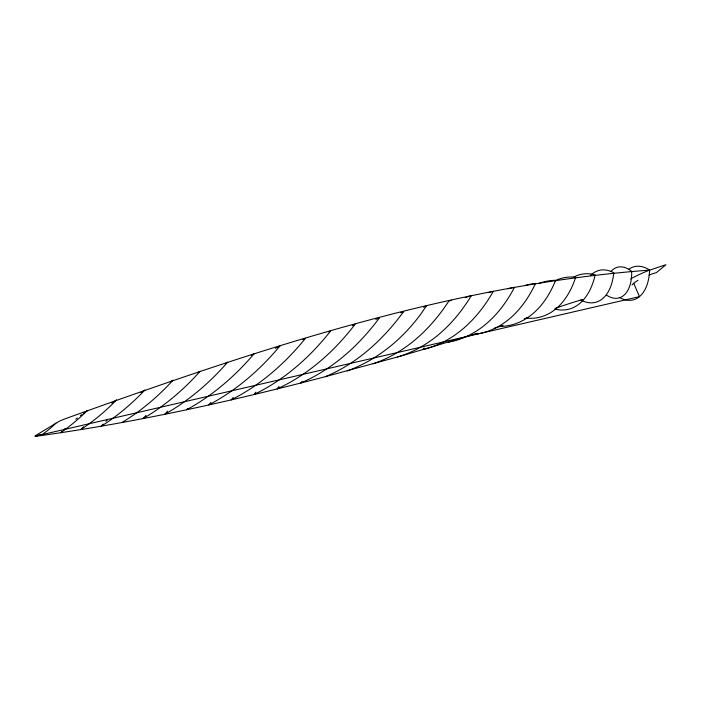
<?xml version="1.0" encoding="UTF-8"?>
<svg xmlns="http://www.w3.org/2000/svg" width="701" height="701" viewBox="0 0 701 701"><rect width="100%" height="100%" fill="white"/><g stroke="black" fill="none" stroke-linecap="round" stroke-linejoin="round"><path stroke-width="1.05" d="M619.369 297.399A45.495 26.112 75.7 0 0 649.608 270.113C448.053 285.114 254.042 350.64 65.149 418.795A14.274 3.067 -23.2 0 0 58.823 421.511L35.199 435.829A2.918 0.631 -23.2 0 0 35.795 436.285C133.251 423.018 229.446 401.752 324.537 376.875L400.49 356.161L478.038 333.185M555.148 308.37L561.545 306.162A141.76 30.441 -23.2 0 1 580.156 300.221L582.61 299.511M494.161 328.287L502.985 325.501M524.304 318.771L526.854 317.965M40.369 434.76L35.111 436.232L639.452 296.646L633.73 283.283M630.637 278.893A38.257 8.219 -23.2 0 1 648.355 270.577L665.95 264.698L656.329 272.671A17.867 3.838 -23.2 0 0 648.968 275.081M628.753 269.324A45.495 26.112 75.7 0 1 649.608 270.113M610.86 271.585A35.672 20.478 75.7 0 1 631.697 271.418A35.672 20.478 75.7 0 1 606.383 295.007M590.566 275.405A51.208 29.398 75.7 0 1 613.769 272.733A51.208 29.398 75.7 0 1 580.857 300.019M538.552 283.581A151.731 87.108 75.7 0 1 555.63 280.286A151.731 87.108 75.7 0 1 499.936 326.464M508.006 288.777A234.081 130.71 82.5 0 1 514.508 287.279A234.388 134.557 75.7 0 1 448.219 342.246M471.177 295.936A322.039 184.871 75.7 0 1 397.555 356.975M423.483 307.161A406.562 229.621 79.4 0 1 426.252 306.092L421.056 313.733A409.261 248.233 66.1 0 1 347.197 370.987M302.026 381.353A483.734 277.701 75.7 0 0 300.79 383.018A483.734 277.701 75.7 0 0 379.486 317.763A483.734 277.701 75.7 0 0 375.789 319.419M255.874 392.183A545.895 313.382 75.7 0 0 254.016 394.523A545.895 313.382 75.7 0 0 330.557 331.056A545.895 313.382 75.7 0 0 328.787 331.923M210.808 402.532A586.29 336.576 75.7 0 0 208.819 404.898A586.29 336.576 75.7 0 0 280.093 345.795A586.29 336.576 75.7 0 0 275.449 348.318M167.635 411.128A598.856 343.788 75.7 0 0 164.91 414.203A598.856 343.788 75.7 0 0 227.72 362.119A598.856 343.788 75.7 0 0 224.89 363.749M170.282 381.887A578.15 331.897 75.7 0 1 173.007 380.214A578.15 331.897 75.7 0 1 122.044 422.475M83.603 426.743A531.183 304.935 75.7 0 0 80.79 429.582A531.183 304.935 75.7 0 0 116.55 399.929A531.183 304.935 75.7 0 0 114.193 401.498M111.853 403.101A531.183 304.935 75.7 0 1 113.413 402.024M474.016 334.412A192.714 110.635 75.7 0 0 535.529 283.397A192.714 110.635 75.7 0 0 525.119 285.456M423.991 347.889A278.095 159.644 75.7 0 0 423.001 349.606A278.095 159.644 75.7 0 0 493.381 291.248A278.095 159.644 75.7 0 0 488.404 292.615M145.966 415.395A590.794 339.161 75.7 0 0 143.048 418.602A590.794 339.161 75.7 0 0 200.232 371.188A590.794 339.161 75.7 0 0 197.664 372.713M103.213 424.087A551.442 316.563 75.7 0 0 101.181 426.226A551.442 316.563 75.7 0 0 144.8 390.054A551.442 316.563 75.7 0 0 140.945 392.534M105.947 421.292A551.442 316.563 75.7 0 1 107.332 419.917M62.082 431.352A517.207 296.909 75.7 0 0 60.663 432.71A517.207 296.909 75.7 0 0 87.222 410.698A517.207 296.909 75.7 0 0 83.393 413.424M63.502 429.993A517.207 296.909 75.7 0 1 64.921 428.661M75.866 419.198A517.207 296.909 75.7 0 1 77.364 418.015M80.361 415.684A517.207 296.909 75.7 0 1 81.877 414.545M554.859 309.053A77.399 44.724 76.6 0 0 595.167 274.897A77.399 45.109 75 0 0 573.961 277M526.337 318.123A115.411 66.253 75.7 0 0 575.705 277.193A115.411 66.253 75.7 0 0 555.245 280.619M632.03 284.965A17.867 3.838 -23.2 0 1 638.033 280.33M55.914 423.106A106.815 23.072 -23.1 0 1 40.903 435.549M465.245 297.671A325.79 174.242 88.7 0 1 471.142 295.638M449.043 300.738A365.352 209.739 75.7 0 1 372.967 363.819M449.262 300.931A362.215 219.956 68.8 0 1 451.207 300.265M400.823 312.76A446.441 260.343 73.8 0 1 403.653 311.586L397.905 319.183A446.721 244.658 82.6 0 1 325.246 376.735M278.954 386.523A516.926 296.751 75.7 0 0 277.079 388.95A516.926 296.751 75.7 0 0 355.056 324.291A516.926 296.751 75.7 0 0 352.331 325.579M233.249 397.388A568.406 326.307 75.7 0 0 231.199 399.894A568.406 326.307 75.7 0 0 305.452 338.32A568.406 326.307 75.7 0 0 302.893 339.635M187.868 408.297A595.272 341.729 75.7 0 0 186.597 409.77A595.272 341.729 75.7 0 0 253.981 353.9A595.272 341.729 75.7 0 0 251.361 355.354"/></g></svg>
